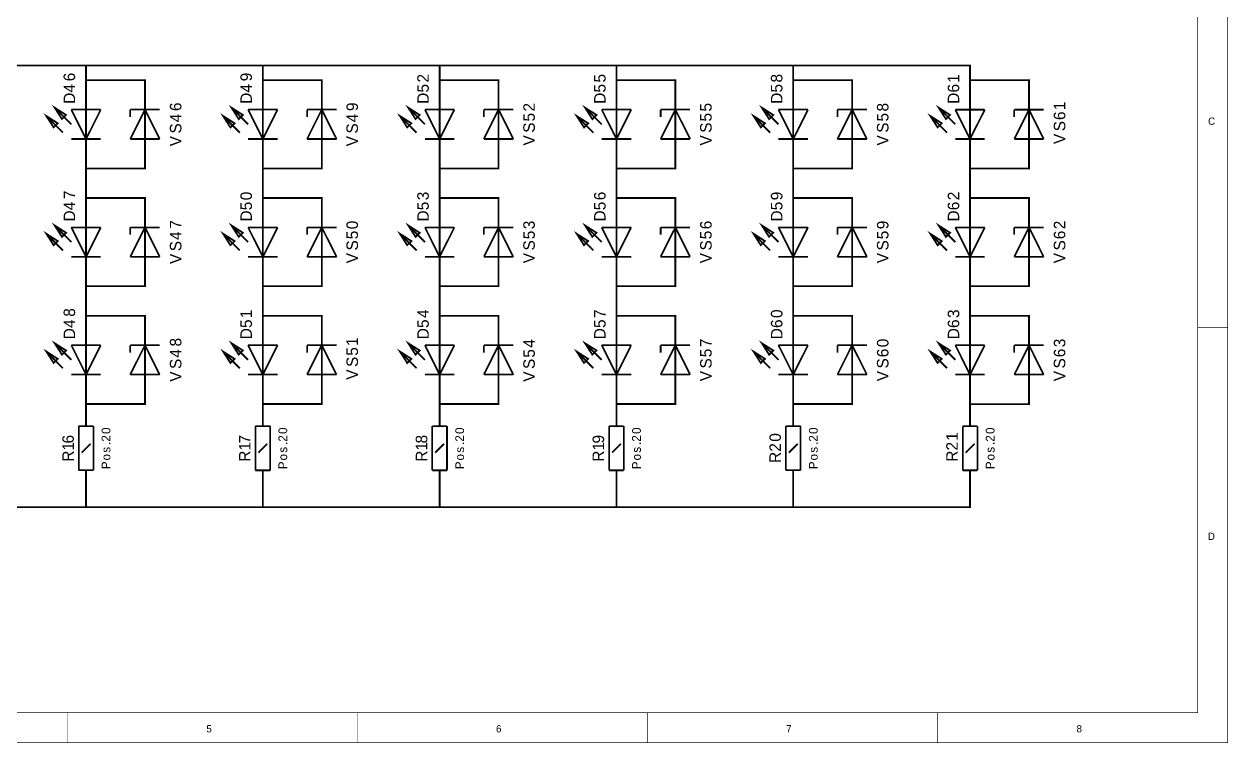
# Model space of a CAD drawing. Header units: millimetres. Extents: x 0 to 15.5, y 0 to 11.1.
# Drawn here: x 7.46 to 15.5, y 0 to 4.8 of the extents above; entities that cross this region are included whole.
import ezdxf

# ---------------------------------------------------------------- set-up
doc = ezdxf.new("R2010")
doc.units = ezdxf.units.MM
doc.header["$MEASUREMENT"] = 0
doc.layers.add('Sheet', color=255, linetype='Continuous')

msp = doc.modelspace()

# ---------------------------------------------------------------- linework, layer by layer
at = {"layer": 'Sheet'}
for points, const_width in [([(0.0008, 11.1), (0.0008, 0), (15.5, 0), (15.5, 11.1), (0.0008, 11.1), (0.0008, 11.1)], 0.0039), ([(0.0008, 11.1), (15.5, 11.1), (15.5, 0), (0.0008, 0), (0.0008, 11.1)], 0.0039), ([(0.2013, 10.8995), (0.2013, 0.1997), (15.2995, 0.1997), (15.2995, 10.8995), (0.2013, 10.8995), (0.2013, 10.8995)], 0.0039), ([(0.2013, 10.8995), (15.2995, 10.8995), (15.2995, 0.1997), (0.2013, 0.1997), (0.2013, 10.8995)], 0.0039), ([(7.6644, 4.245), (7.7132, 4.1686), (7.7408, 4.1961), (7.6644, 4.245)], 0.0118), ([(8.8456, 4.245), (8.8941, 4.1686), (8.9221, 4.1961), (8.8456, 4.245)], 0.0118), ([(10.0265, 4.245), (10.0753, 4.1686), (10.1029, 4.1961), (10.0265, 4.245)], 0.0118), ([(11.2073, 4.245), (11.2562, 4.1686), (11.2842, 4.1961), (11.2073, 4.245)], 0.0118), ([(12.3886, 4.245), (12.437, 4.1686), (12.465, 4.1961), (12.3886, 4.245)], 0.0118), ([(13.5694, 4.245), (13.6183, 4.1686), (13.6458, 4.1961), (13.5694, 4.245)], 0.0118), ([(7.6088, 4.1894), (7.6577, 4.113), (7.6853, 4.1406), (7.6088, 4.1894)], 0.0118), ([(7.6088, 4.1894), (7.6577, 4.113), (7.6853, 4.1406), (7.6088, 4.1894)], 0.0039), ([(7.6644, 4.245), (7.7132, 4.1686), (7.7408, 4.1961), (7.6644, 4.245)], 0.0039), ([(8.7897, 4.1894), (8.8385, 4.113), (8.8665, 4.1406), (8.7897, 4.1894)], 0.0118), ([(8.7897, 4.1894), (8.8385, 4.113), (8.8665, 4.1406), (8.7897, 4.1894)], 0.0039), ([(8.8456, 4.245), (8.8941, 4.1686), (8.9221, 4.1961), (8.8456, 4.245)], 0.0039), ([(9.9709, 4.1894), (10.0194, 4.113), (10.0473, 4.1406), (9.9709, 4.1894)], 0.0118), ([(9.9709, 4.1894), (10.0194, 4.113), (10.0473, 4.1406), (9.9709, 4.1894)], 0.0039), ([(10.0265, 4.245), (10.0753, 4.1686), (10.1029, 4.1961), (10.0265, 4.245)], 0.0039), ([(11.1517, 4.1894), (11.2006, 4.113), (11.2282, 4.1406), (11.1517, 4.1894)], 0.0118), ([(11.1517, 4.1894), (11.2006, 4.113), (11.2282, 4.1406), (11.1517, 4.1894)], 0.0039), ([(11.2073, 4.245), (11.2562, 4.1686), (11.2842, 4.1961), (11.2073, 4.245)], 0.0039), ([(12.333, 4.1894), (12.3815, 4.113), (12.4094, 4.1406), (12.333, 4.1894)], 0.0118), ([(12.333, 4.1894), (12.3815, 4.113), (12.4094, 4.1406), (12.333, 4.1894)], 0.0039), ([(12.3886, 4.245), (12.437, 4.1686), (12.465, 4.1961), (12.3886, 4.245)], 0.0039), ([(13.5138, 4.1894), (13.5627, 4.113), (13.5903, 4.1406), (13.5138, 4.1894)], 0.0118), ([(13.5138, 4.1894), (13.5627, 4.113), (13.5903, 4.1406), (13.5138, 4.1894)], 0.0039), ([(13.5694, 4.245), (13.6183, 4.1686), (13.6458, 4.1961), (13.5694, 4.245)], 0.0039), ([(7.6644, 3.4576), (7.7132, 3.3811), (7.7408, 3.4087), (7.6644, 3.4576)], 0.0118), ([(7.6644, 3.4576), (7.7132, 3.3811), (7.7408, 3.4087), (7.6644, 3.4576)], 0.0039), ([(8.8456, 3.4576), (8.8941, 3.3811), (8.9221, 3.4087), (8.8456, 3.4576)], 0.0118), ([(8.8456, 3.4576), (8.8941, 3.3811), (8.9221, 3.4087), (8.8456, 3.4576)], 0.0039), ([(10.0265, 3.4576), (10.0753, 3.3811), (10.1029, 3.4087), (10.0265, 3.4576)], 0.0118), ([(10.0265, 3.4576), (10.0753, 3.3811), (10.1029, 3.4087), (10.0265, 3.4576)], 0.0039), ([(11.2073, 3.4576), (11.2562, 3.3811), (11.2842, 3.4087), (11.2073, 3.4576)], 0.0118), ([(11.2073, 3.4576), (11.2562, 3.3811), (11.2842, 3.4087), (11.2073, 3.4576)], 0.0039), ([(12.3886, 3.4576), (12.437, 3.3811), (12.465, 3.4087), (12.3886, 3.4576)], 0.0118), ([(12.3886, 3.4576), (12.437, 3.3811), (12.465, 3.4087), (12.3886, 3.4576)], 0.0039), ([(13.5694, 3.4576), (13.6183, 3.3811), (13.6458, 3.4087), (13.5694, 3.4576)], 0.0118), ([(13.5694, 3.4576), (13.6183, 3.3811), (13.6458, 3.4087), (13.5694, 3.4576)], 0.0039), ([(7.6088, 3.402), (7.6577, 3.3256), (7.6853, 3.3531), (7.6088, 3.402)], 0.0118), ([(7.6088, 3.402), (7.6577, 3.3256), (7.6853, 3.3531), (7.6088, 3.402)], 0.0039), ([(8.7897, 3.402), (8.8385, 3.3256), (8.8665, 3.3531), (8.7897, 3.402)], 0.0118), ([(8.7897, 3.402), (8.8385, 3.3256), (8.8665, 3.3531), (8.7897, 3.402)], 0.0039), ([(9.9709, 3.402), (10.0194, 3.3256), (10.0473, 3.3531), (9.9709, 3.402)], 0.0118), ([(9.9709, 3.402), (10.0194, 3.3256), (10.0473, 3.3531), (9.9709, 3.402)], 0.0039), ([(11.1517, 3.402), (11.2006, 3.3256), (11.2282, 3.3531), (11.1517, 3.402)], 0.0118), ([(11.1517, 3.402), (11.2006, 3.3256), (11.2282, 3.3531), (11.1517, 3.402)], 0.0039), ([(12.333, 3.402), (12.3815, 3.3256), (12.4094, 3.3531), (12.333, 3.402)], 0.0118), ([(12.333, 3.402), (12.3815, 3.3256), (12.4094, 3.3531), (12.333, 3.402)], 0.0039), ([(13.5138, 3.402), (13.5627, 3.3256), (13.5903, 3.3531), (13.5138, 3.402)], 0.0118), ([(13.5138, 3.402), (13.5627, 3.3256), (13.5903, 3.3531), (13.5138, 3.402)], 0.0039), ([(7.6644, 2.6701), (7.7132, 2.5937), (7.7408, 2.6217), (7.6644, 2.6701)], 0.0118), ([(7.6644, 2.6701), (7.7132, 2.5937), (7.7408, 2.6217), (7.6644, 2.6701)], 0.0039), ([(8.8456, 2.6701), (8.8941, 2.5937), (8.9221, 2.6217), (8.8456, 2.6701)], 0.0118), ([(8.8456, 2.6701), (8.8941, 2.5937), (8.9221, 2.6217), (8.8456, 2.6701)], 0.0039), ([(10.0265, 2.6701), (10.0753, 2.5937), (10.1029, 2.6217), (10.0265, 2.6701)], 0.0118), ([(10.0265, 2.6701), (10.0753, 2.5937), (10.1029, 2.6217), (10.0265, 2.6701)], 0.0039), ([(11.2073, 2.6701), (11.2562, 2.5937), (11.2842, 2.6217), (11.2073, 2.6701)], 0.0118), ([(11.2073, 2.6701), (11.2562, 2.5937), (11.2842, 2.6217), (11.2073, 2.6701)], 0.0039), ([(12.3886, 2.6701), (12.437, 2.5937), (12.465, 2.6217), (12.3886, 2.6701)], 0.0118), ([(12.3886, 2.6701), (12.437, 2.5937), (12.465, 2.6217), (12.3886, 2.6701)], 0.0039), ([(13.5694, 2.6701), (13.6183, 2.5937), (13.6458, 2.6217), (13.5694, 2.6701)], 0.0118), ([(13.5694, 2.6701), (13.6183, 2.5937), (13.6458, 2.6217), (13.5694, 2.6701)], 0.0039), ([(7.6088, 2.6146), (7.6577, 2.5381), (7.6853, 2.5657), (7.6088, 2.6146)], 0.0118), ([(7.6088, 2.6146), (7.6577, 2.5381), (7.6853, 2.5657), (7.6088, 2.6146)], 0.0039), ([(8.7897, 2.6146), (8.8385, 2.5381), (8.8665, 2.5657), (8.7897, 2.6146)], 0.0118), ([(8.7897, 2.6146), (8.8385, 2.5381), (8.8665, 2.5657), (8.7897, 2.6146)], 0.0039), ([(9.9709, 2.6146), (10.0194, 2.5381), (10.0473, 2.5657), (9.9709, 2.6146)], 0.0118), ([(9.9709, 2.6146), (10.0194, 2.5381), (10.0473, 2.5657), (9.9709, 2.6146)], 0.0039), ([(11.1517, 2.6146), (11.2006, 2.5381), (11.2282, 2.5657), (11.1517, 2.6146)], 0.0118), ([(11.1517, 2.6146), (11.2006, 2.5381), (11.2282, 2.5657), (11.1517, 2.6146)], 0.0039), ([(12.333, 2.6146), (12.3815, 2.5381), (12.4094, 2.5657), (12.333, 2.6146)], 0.0118), ([(12.333, 2.6146), (12.3815, 2.5381), (12.4094, 2.5657), (12.333, 2.6146)], 0.0039), ([(13.5138, 2.6146), (13.5627, 2.5381), (13.5903, 2.5657), (13.5138, 2.6146)], 0.0118), ([(13.5138, 2.6146), (13.5627, 2.5381), (13.5903, 2.5657), (13.5138, 2.6146)], 0.0039)]:
    msp.add_lwpolyline(points, close=True, dxfattribs=dict(at, const_width=const_width))
for points, const_width in [([(6.6932, 4.5274), (7.8741, 4.5274), (7.8741, 4.4288), (7.8741, 4.3306)], 0.0118), ([(7.8741, 4.5274), (9.0553, 4.5274), (9.0553, 4.4288), (9.0553, 4.3306)], 0.0118), ([(9.0553, 4.5274), (10.2361, 4.5274), (10.2361, 4.4288), (10.2361, 4.3306)], 0.0118), ([(10.2361, 4.5274), (11.4174, 4.5274), (11.4174, 4.4288), (11.4174, 4.3306)], 0.0118), ([(11.4174, 4.5274), (12.5982, 4.5274), (12.5982, 4.4288), (12.5982, 4.3306)], 0.0118), ([(12.5987, 4.5274), (13.7791, 4.5274), (13.7791, 4.4288), (13.7791, 4.3302)], 0.0118), ([(8.2679, 4.3306), (8.2679, 4.4288), (7.8741, 4.4288)], 0.0118), ([(9.4488, 4.3306), (9.4488, 4.4288), (9.0553, 4.4288)], 0.0118), ([(10.63, 4.3306), (10.63, 4.4288), (10.2361, 4.4288)], 0.0118), ([(11.8109, 4.3306), (11.8109, 4.4288), (11.4174, 4.4288)], 0.0118), ([(12.9917, 4.3306), (12.9917, 4.4288), (12.5982, 4.4288)], 0.0118), ([(14.1734, 4.3302), (14.1734, 4.4288), (13.7791, 4.4288)], 0.0118), ([(7.8741, 4.2321), (7.8741, 4.3306)], 0.0118), ([(8.2679, 4.2321), (8.2679, 4.3306)], 0.0118), ([(9.0553, 4.2321), (9.0553, 4.3306)], 0.0118), ([(9.4488, 4.2321), (9.4488, 4.3306)], 0.0118), ([(10.2361, 4.2321), (10.2361, 4.3306)], 0.0118), ([(10.63, 4.2321), (10.63, 4.3306)], 0.0118), ([(11.4174, 4.2321), (11.4174, 4.3306)], 0.0118), ([(11.8109, 4.2321), (11.8109, 4.3306)], 0.0118), ([(12.5982, 4.2321), (12.5982, 4.3306)], 0.0118), ([(12.9917, 4.2321), (12.9917, 4.3306)], 0.0118), ([(13.7791, 4.2316), (13.7791, 4.3302)], 0.0118), ([(14.1734, 4.2316), (14.1734, 4.3302)], 0.0118), ([(7.7199, 4.0779), (7.6088, 4.1894)], 0.0118), ([(7.6853, 4.1406), (7.6088, 4.1894)], 0.0118), ([(7.6577, 4.113), (7.6088, 4.1894)], 0.0118), ([(7.7759, 4.1335), (7.6644, 4.245)], 0.0118), ([(7.7132, 4.1686), (7.6644, 4.245)], 0.0118), ([(7.7408, 4.1961), (7.6644, 4.245)], 0.0118), ([(7.7759, 4.2321), (7.9726, 4.2321)], 0.0118), ([(7.7759, 4.2321), (7.8741, 4.0353)], 0.0118), ([(7.9726, 4.2321), (7.8741, 4.0353)], 0.0118), ([(7.8741, 4.0353), (7.8741, 4.2321)], 0.0118), ([(8.3661, 4.2321), (8.1694, 4.2321)], 0.0118), ([(8.1694, 4.0353), (8.2679, 4.2321)], 0.0118), ([(8.1694, 4.2321), (8.1694, 4.1828)], 0.0118), ([(8.2679, 4.0353), (8.2679, 4.2321)], 0.0118), ([(8.2679, 4.2321), (8.3661, 4.0353)], 0.0118), ([(8.9012, 4.0779), (8.7897, 4.1894)], 0.0118), ([(8.8665, 4.1406), (8.7897, 4.1894)], 0.0118), ([(8.8385, 4.113), (8.7897, 4.1894)], 0.0118), ([(8.9567, 4.1335), (8.8456, 4.245)], 0.0118), ([(8.8941, 4.1686), (8.8456, 4.245)], 0.0118), ([(8.9221, 4.1961), (8.8456, 4.245)], 0.0118), ([(8.9567, 4.2321), (9.1535, 4.2321)], 0.0118), ([(8.9567, 4.2321), (9.0553, 4.0353)], 0.0118), ([(9.1535, 4.2321), (9.0553, 4.0353)], 0.0118), ([(9.0553, 4.0353), (9.0553, 4.2321)], 0.0118), ([(9.5474, 4.2321), (9.3506, 4.2321)], 0.0118), ([(9.3506, 4.0353), (9.4488, 4.2321)], 0.0118), ([(9.3506, 4.2321), (9.3506, 4.1828)], 0.0118), ([(9.4488, 4.0353), (9.4488, 4.2321)], 0.0118), ([(9.4488, 4.2321), (9.5474, 4.0353)], 0.0118), ([(10.082, 4.0779), (9.9709, 4.1894)], 0.0118), ([(10.0473, 4.1406), (9.9709, 4.1894)], 0.0118), ([(10.0194, 4.113), (9.9709, 4.1894)], 0.0118), ([(10.138, 4.1335), (10.0265, 4.245)], 0.0118), ([(10.0753, 4.1686), (10.0265, 4.245)], 0.0118), ([(10.1029, 4.1961), (10.0265, 4.245)], 0.0118), ([(10.138, 4.2321), (10.3347, 4.2321)], 0.0118), ([(10.138, 4.2321), (10.2361, 4.0353)], 0.0118), ([(10.3347, 4.2321), (10.2361, 4.0353)], 0.0118), ([(10.2361, 4.0353), (10.2361, 4.2321)], 0.0118), ([(10.7282, 4.2321), (10.5315, 4.2321)], 0.0118), ([(10.5315, 4.0353), (10.63, 4.2321)], 0.0118), ([(10.5315, 4.2321), (10.5315, 4.1828)], 0.0118), ([(10.63, 4.0353), (10.63, 4.2321)], 0.0118), ([(10.63, 4.2321), (10.7282, 4.0353)], 0.0118), ([(11.2633, 4.0779), (11.1517, 4.1894)], 0.0118), ([(11.2282, 4.1406), (11.1517, 4.1894)], 0.0118), ([(11.2006, 4.113), (11.1517, 4.1894)], 0.0118), ([(11.3188, 4.1335), (11.2073, 4.245)], 0.0118), ([(11.2562, 4.1686), (11.2073, 4.245)], 0.0118), ([(11.2842, 4.1961), (11.2073, 4.245)], 0.0118), ([(11.3188, 4.2321), (11.5156, 4.2321)], 0.0118), ([(11.3188, 4.2321), (11.4174, 4.0353)], 0.0118), ([(11.5156, 4.2321), (11.4174, 4.0353)], 0.0118), ([(11.4174, 4.0353), (11.4174, 4.2321)], 0.0118), ([(11.9095, 4.2321), (11.7123, 4.2321)], 0.0118), ([(11.7123, 4.0353), (11.8109, 4.2321)], 0.0118), ([(11.7123, 4.2321), (11.7123, 4.1828)], 0.0118), ([(11.8109, 4.0353), (11.8109, 4.2321)], 0.0118), ([(11.8109, 4.2321), (11.9095, 4.0353)], 0.0118), ([(12.4441, 4.0779), (12.333, 4.1894)], 0.0118), ([(12.4094, 4.1406), (12.333, 4.1894)], 0.0118), ([(12.3815, 4.113), (12.333, 4.1894)], 0.0118), ([(12.4997, 4.1335), (12.3886, 4.245)], 0.0118), ([(12.437, 4.1686), (12.3886, 4.245)], 0.0118), ([(12.465, 4.1961), (12.3886, 4.245)], 0.0118), ([(12.4997, 4.2321), (12.6968, 4.2321)], 0.0118), ([(12.4997, 4.2321), (12.5982, 4.0353)], 0.0118), ([(12.6968, 4.2321), (12.5982, 4.0353)], 0.0118), ([(12.5982, 4.0353), (12.5982, 4.2321)], 0.0118), ([(13.0903, 4.2321), (12.8936, 4.2321)], 0.0118), ([(12.8936, 4.0353), (12.9917, 4.2321)], 0.0118), ([(12.8936, 4.2321), (12.8936, 4.1828)], 0.0118), ([(12.9917, 4.0353), (12.9917, 4.2321)], 0.0118), ([(12.9917, 4.2321), (13.0903, 4.0353)], 0.0118), ([(13.6254, 4.0779), (13.5138, 4.1894)], 0.0118), ([(13.5903, 4.1406), (13.5138, 4.1894)], 0.0118), ([(13.5627, 4.113), (13.5138, 4.1894)], 0.0118), ([(13.6813, 4.1339), (13.5694, 4.245)], 0.0118), ([(13.6183, 4.1686), (13.5694, 4.245)], 0.0118), ([(13.6458, 4.1961), (13.5694, 4.245)], 0.0118), ([(13.6813, 4.2316), (13.8777, 4.2316)], 0.0118), ([(13.6813, 4.2316), (13.7791, 4.0353)], 0.0118), ([(13.8777, 4.2316), (13.7791, 4.0353)], 0.0118), ([(13.7791, 4.0353), (13.7791, 4.2316)], 0.0118), ([(14.2711, 4.2316), (14.0748, 4.2316)], 0.0118), ([(14.0748, 4.0353), (14.1734, 4.2316)], 0.0118), ([(14.0748, 4.2316), (14.0748, 4.1823)], 0.0118), ([(14.1734, 4.0353), (14.1734, 4.2316)], 0.0118), ([(14.1734, 4.2316), (14.2711, 4.0353)], 0.0118), ([(7.7759, 4.0353), (7.9726, 4.0353)], 0.0118), ([(7.8741, 4.0353), (7.8741, 3.9367)], 0.0118), ([(8.3661, 4.0353), (8.1694, 4.0353)], 0.0118), ([(8.2679, 4.0353), (8.2679, 3.9367)], 0.0118), ([(8.9567, 4.0353), (9.1535, 4.0353)], 0.0118), ([(9.0553, 4.0353), (9.0553, 3.9367)], 0.0118), ([(9.5474, 4.0353), (9.3506, 4.0353)], 0.0118), ([(9.4488, 4.0353), (9.4488, 3.9367)], 0.0118), ([(10.138, 4.0353), (10.3347, 4.0353)], 0.0118), ([(10.2361, 4.0353), (10.2361, 3.9367)], 0.0118), ([(10.7282, 4.0353), (10.5315, 4.0353)], 0.0118), ([(10.63, 4.0353), (10.63, 3.9367)], 0.0118), ([(11.3188, 4.0353), (11.5156, 4.0353)], 0.0118), ([(11.4174, 4.0353), (11.4174, 3.9367)], 0.0118), ([(11.9095, 4.0353), (11.7123, 4.0353)], 0.0118), ([(11.8109, 4.0353), (11.8109, 3.9367)], 0.0118), ([(12.4997, 4.0353), (12.6968, 4.0353)], 0.0118), ([(12.5982, 4.0353), (12.5982, 3.9367)], 0.0118), ([(13.0903, 4.0353), (12.8936, 4.0353)], 0.0118), ([(12.9917, 4.0353), (12.9917, 3.9367)], 0.0118), ([(13.6813, 4.0353), (13.8777, 4.0353)], 0.0118), ([(13.7791, 4.0353), (13.7791, 3.9367)], 0.0118), ([(14.2711, 4.0353), (14.0748, 4.0353)], 0.0118), ([(14.1734, 4.0353), (14.1734, 3.9367)], 0.0118), ([(8.2679, 3.9367), (8.2679, 3.8385), (7.8741, 3.8385)], 0.0118), ([(7.8741, 3.9367), (7.8741, 3.8385), (7.8741, 3.6414), (7.8741, 3.5432)], 0.0118), ([(9.4488, 3.9367), (9.4488, 3.8385), (9.0553, 3.8385)], 0.0118), ([(9.0553, 3.9367), (9.0553, 3.8385), (9.0553, 3.6414), (9.0553, 3.5432)], 0.0118), ([(10.63, 3.9367), (10.63, 3.8385), (10.2361, 3.8385)], 0.0118), ([(10.2361, 3.9367), (10.2361, 3.8385), (10.2361, 3.6414), (10.2361, 3.5432)], 0.0118), ([(11.8109, 3.9367), (11.8109, 3.8385), (11.4174, 3.8385)], 0.0118), ([(11.4174, 3.9367), (11.4174, 3.8385), (11.4174, 3.6414), (11.4174, 3.5432)], 0.0118), ([(12.9917, 3.9367), (12.9917, 3.8385), (12.5982, 3.8385)], 0.0118), ([(12.5982, 3.9367), (12.5982, 3.8385), (12.5982, 3.6414), (12.5982, 3.5432)], 0.0118), ([(13.7791, 3.9367), (13.7791, 3.8381), (13.7791, 3.641), (13.7791, 3.5432)], 0.0118), ([(14.1734, 3.9367), (14.1734, 3.8381), (13.7791, 3.8381)], 0.0118), ([(8.2679, 3.5432), (8.2679, 3.6414), (7.8741, 3.6414)], 0.0118), ([(9.4488, 3.5432), (9.4488, 3.6414), (9.0553, 3.6414)], 0.0118), ([(10.63, 3.5432), (10.63, 3.6414), (10.2361, 3.6414)], 0.0118), ([(11.8109, 3.5432), (11.8109, 3.6414), (11.4174, 3.6414)], 0.0118), ([(12.9917, 3.5432), (12.9917, 3.6414), (12.5982, 3.6414)], 0.0118), ([(14.1734, 3.5432), (14.1734, 3.641), (13.7791, 3.641)], 0.0118), ([(7.8741, 3.4446), (7.8741, 3.5432)], 0.0118), ([(8.2679, 3.4446), (8.2679, 3.5432)], 0.0118), ([(9.0553, 3.4446), (9.0553, 3.5432)], 0.0118), ([(9.4488, 3.4446), (9.4488, 3.5432)], 0.0118), ([(10.2361, 3.4446), (10.2361, 3.5432)], 0.0118), ([(10.63, 3.4446), (10.63, 3.5432)], 0.0118), ([(11.4174, 3.4446), (11.4174, 3.5432)], 0.0118), ([(11.8109, 3.4446), (11.8109, 3.5432)], 0.0118), ([(12.5982, 3.4446), (12.5982, 3.5432)], 0.0118), ([(12.9917, 3.4446), (12.9917, 3.5432)], 0.0118), ([(13.7791, 3.4446), (13.7791, 3.5432)], 0.0118), ([(14.1734, 3.4446), (14.1734, 3.5432)], 0.0118), ([(7.7759, 3.3465), (7.6644, 3.4576)], 0.0118), ([(7.7132, 3.3811), (7.6644, 3.4576)], 0.0118), ([(7.7408, 3.4087), (7.6644, 3.4576)], 0.0118), ([(8.9567, 3.3465), (8.8456, 3.4576)], 0.0118), ([(8.8941, 3.3811), (8.8456, 3.4576)], 0.0118), ([(8.9221, 3.4087), (8.8456, 3.4576)], 0.0118), ([(10.138, 3.3465), (10.0265, 3.4576)], 0.0118), ([(10.0753, 3.3811), (10.0265, 3.4576)], 0.0118), ([(10.1029, 3.4087), (10.0265, 3.4576)], 0.0118), ([(11.3188, 3.3465), (11.2073, 3.4576)], 0.0118), ([(11.2562, 3.3811), (11.2073, 3.4576)], 0.0118), ([(11.2842, 3.4087), (11.2073, 3.4576)], 0.0118), ([(12.4997, 3.3465), (12.3886, 3.4576)], 0.0118), ([(12.437, 3.3811), (12.3886, 3.4576)], 0.0118), ([(12.465, 3.4087), (12.3886, 3.4576)], 0.0118), ([(13.6183, 3.3811), (13.5694, 3.4576)], 0.0118), ([(13.6458, 3.4087), (13.5694, 3.4576)], 0.0118), ([(13.6813, 3.346), (13.5694, 3.4572)], 0.0118), ([(7.7199, 3.2905), (7.6088, 3.402)], 0.0118), ([(7.6853, 3.3531), (7.6088, 3.402)], 0.0118), ([(7.6577, 3.3256), (7.6088, 3.402)], 0.0118), ([(7.7759, 3.4446), (7.9726, 3.4446)], 0.0118), ([(7.7759, 3.4446), (7.8741, 3.2479)], 0.0118), ([(7.9726, 3.4446), (7.8741, 3.2479)], 0.0118), ([(7.8741, 3.2479), (7.8741, 3.4446)], 0.0118), ([(8.3661, 3.4446), (8.1694, 3.4446)], 0.0118), ([(8.1694, 3.2479), (8.2679, 3.4446)], 0.0118), ([(8.1694, 3.4446), (8.1694, 3.3953)], 0.0118), ([(8.2679, 3.2479), (8.2679, 3.4446)], 0.0118), ([(8.2679, 3.4446), (8.3661, 3.2479)], 0.0118), ([(8.9012, 3.2905), (8.7897, 3.402)], 0.0118), ([(8.8665, 3.3531), (8.7897, 3.402)], 0.0118), ([(8.8385, 3.3256), (8.7897, 3.402)], 0.0118), ([(8.9567, 3.4446), (9.1535, 3.4446)], 0.0118), ([(8.9567, 3.4446), (9.0553, 3.2479)], 0.0118), ([(9.1535, 3.4446), (9.0553, 3.2479)], 0.0118), ([(9.0553, 3.2479), (9.0553, 3.4446)], 0.0118), ([(9.5474, 3.4446), (9.3506, 3.4446)], 0.0118), ([(9.3506, 3.2479), (9.4488, 3.4446)], 0.0118), ([(9.3506, 3.4446), (9.3506, 3.3953)], 0.0118), ([(9.4488, 3.2479), (9.4488, 3.4446)], 0.0118), ([(9.4488, 3.4446), (9.5474, 3.2479)], 0.0118), ([(10.082, 3.2905), (9.9709, 3.402)], 0.0118), ([(10.0473, 3.3531), (9.9709, 3.402)], 0.0118), ([(10.0194, 3.3256), (9.9709, 3.402)], 0.0118), ([(10.138, 3.4446), (10.3347, 3.4446)], 0.0118), ([(10.138, 3.4446), (10.2361, 3.2479)], 0.0118), ([(10.3347, 3.4446), (10.2361, 3.2479)], 0.0118), ([(10.2361, 3.2479), (10.2361, 3.4446)], 0.0118), ([(10.7282, 3.4446), (10.5315, 3.4446)], 0.0118), ([(10.5315, 3.2479), (10.63, 3.4446)], 0.0118), ([(10.5315, 3.4446), (10.5315, 3.3953)], 0.0118), ([(10.63, 3.2479), (10.63, 3.4446)], 0.0118), ([(10.63, 3.4446), (10.7282, 3.2479)], 0.0118), ([(11.2633, 3.2905), (11.1517, 3.402)], 0.0118), ([(11.2282, 3.3531), (11.1517, 3.402)], 0.0118), ([(11.2006, 3.3256), (11.1517, 3.402)], 0.0118), ([(11.3188, 3.4446), (11.5156, 3.4446)], 0.0118), ([(11.3188, 3.4446), (11.4174, 3.2479)], 0.0118), ([(11.5156, 3.4446), (11.4174, 3.2479)], 0.0118), ([(11.4174, 3.2479), (11.4174, 3.4446)], 0.0118), ([(11.9095, 3.4446), (11.7123, 3.4446)], 0.0118), ([(11.7123, 3.2479), (11.8109, 3.4446)], 0.0118), ([(11.7123, 3.4446), (11.7123, 3.3953)], 0.0118), ([(11.8109, 3.2479), (11.8109, 3.4446)], 0.0118), ([(11.8109, 3.4446), (11.9095, 3.2479)], 0.0118), ([(12.4441, 3.2905), (12.333, 3.402)], 0.0118), ([(12.4094, 3.3531), (12.333, 3.402)], 0.0118), ([(12.3815, 3.3256), (12.333, 3.402)], 0.0118), ([(12.4997, 3.4446), (12.6968, 3.4446)], 0.0118), ([(12.4997, 3.4446), (12.5982, 3.2479)], 0.0118), ([(12.6968, 3.4446), (12.5982, 3.2479)], 0.0118), ([(12.5982, 3.2479), (12.5982, 3.4446)], 0.0118), ([(13.0903, 3.4446), (12.8936, 3.4446)], 0.0118), ([(12.8936, 3.2479), (12.9917, 3.4446)], 0.0118), ([(12.8936, 3.4446), (12.8936, 3.3953)], 0.0118), ([(12.9917, 3.2479), (12.9917, 3.4446)], 0.0118), ([(12.9917, 3.4446), (13.0903, 3.2479)], 0.0118), ([(13.6254, 3.2905), (13.5138, 3.402)], 0.0118), ([(13.5903, 3.3531), (13.5138, 3.402)], 0.0118), ([(13.5627, 3.3256), (13.5138, 3.402)], 0.0118), ([(13.6813, 3.4446), (13.8777, 3.4446)], 0.0118), ([(13.6813, 3.4446), (13.7791, 3.2475)], 0.0118), ([(13.8777, 3.4446), (13.7791, 3.2475)], 0.0118), ([(13.7791, 3.2475), (13.7791, 3.4446)], 0.0118), ([(14.2711, 3.4446), (14.0748, 3.4446)], 0.0118), ([(14.0748, 3.2475), (14.1734, 3.4446)], 0.0118), ([(14.0748, 3.4446), (14.0748, 3.3953)], 0.0118), ([(14.1734, 3.2475), (14.1734, 3.4446)], 0.0118), ([(14.1734, 3.4446), (14.2711, 3.2475)], 0.0118), ([(7.7759, 3.2479), (7.9726, 3.2479)], 0.0118), ([(7.8741, 3.2479), (7.8741, 3.1493)], 0.0118), ([(8.3661, 3.2479), (8.1694, 3.2479)], 0.0118), ([(8.2679, 3.2479), (8.2679, 3.1493)], 0.0118), ([(8.9567, 3.2479), (9.1535, 3.2479)], 0.0118), ([(9.0553, 3.2479), (9.0553, 3.1493)], 0.0118), ([(9.5474, 3.2479), (9.3506, 3.2479)], 0.0118), ([(9.4488, 3.2479), (9.4488, 3.1493)], 0.0118), ([(10.138, 3.2479), (10.3347, 3.2479)], 0.0118), ([(10.2361, 3.2479), (10.2361, 3.1493)], 0.0118), ([(10.7282, 3.2479), (10.5315, 3.2479)], 0.0118), ([(10.63, 3.2479), (10.63, 3.1493)], 0.0118), ([(11.3188, 3.2479), (11.5156, 3.2479)], 0.0118), ([(11.4174, 3.2479), (11.4174, 3.1493)], 0.0118), ([(11.9095, 3.2479), (11.7123, 3.2479)], 0.0118), ([(11.8109, 3.2479), (11.8109, 3.1493)], 0.0118), ([(12.4997, 3.2479), (12.6968, 3.2479)], 0.0118), ([(12.5982, 3.2479), (12.5982, 3.1493)], 0.0118), ([(13.0903, 3.2479), (12.8936, 3.2479)], 0.0118), ([(12.9917, 3.2479), (12.9917, 3.1493)], 0.0118), ([(13.6813, 3.2475), (13.8777, 3.2475)], 0.0118), ([(13.7791, 3.2475), (13.7791, 3.1489)], 0.0118), ([(14.2711, 3.2475), (14.0748, 3.2475)], 0.0118), ([(14.1734, 3.2475), (14.1734, 3.1489)], 0.0118), ([(8.2679, 3.1493), (8.2679, 3.0511), (7.8741, 3.0511)], 0.0118), ([(7.8741, 3.1493), (7.8741, 3.0511), (7.8741, 2.854), (7.8741, 2.7558)], 0.0118), ([(9.4488, 3.1493), (9.4488, 3.0511), (9.0553, 3.0511)], 0.0118), ([(9.0553, 3.1493), (9.0553, 3.0511), (9.0553, 2.854), (9.0553, 2.7558)], 0.0118), ([(10.63, 3.1493), (10.63, 3.0511), (10.2361, 3.0511)], 0.0118), ([(10.2361, 3.1493), (10.2361, 3.0511), (10.2361, 2.854), (10.2361, 2.7558)], 0.0118), ([(11.8109, 3.1493), (11.8109, 3.0511), (11.4174, 3.0511)], 0.0118), ([(11.4174, 3.1493), (11.4174, 3.0511), (11.4174, 2.854), (11.4174, 2.7558)], 0.0118), ([(12.9917, 3.1493), (12.9917, 3.0511), (12.5982, 3.0511)], 0.0118), ([(12.5982, 3.1493), (12.5982, 3.0511), (12.5982, 2.854), (12.5982, 2.7558)], 0.0118), ([(14.1734, 3.1489), (14.1734, 3.0511), (13.7791, 3.0511)], 0.0118), ([(13.7791, 3.1489), (13.7791, 3.0511), (13.7791, 2.854), (13.7791, 2.7554)], 0.0118), ([(8.2679, 2.7558), (8.2679, 2.854), (7.8741, 2.854)], 0.0118), ([(9.4488, 2.7558), (9.4488, 2.854), (9.0553, 2.854)], 0.0118), ([(10.63, 2.7558), (10.63, 2.854), (10.2361, 2.854)], 0.0118), ([(11.8109, 2.7558), (11.8109, 2.854), (11.4174, 2.854)], 0.0118), ([(12.9917, 2.7558), (12.9917, 2.854), (12.5982, 2.854)], 0.0118), ([(14.1734, 2.7554), (14.1734, 2.854), (13.7791, 2.854)], 0.0118), ([(7.8741, 2.6572), (7.8741, 2.7558)], 0.0118), ([(8.2679, 2.6572), (8.2679, 2.7558)], 0.0118), ([(9.0553, 2.6572), (9.0553, 2.7558)], 0.0118), ([(9.4488, 2.6572), (9.4488, 2.7558)], 0.0118), ([(10.2361, 2.6572), (10.2361, 2.7558)], 0.0118), ([(10.63, 2.6572), (10.63, 2.7558)], 0.0118), ([(11.4174, 2.6572), (11.4174, 2.7558)], 0.0118), ([(11.8109, 2.6572), (11.8109, 2.7558)], 0.0118), ([(12.5982, 2.6572), (12.5982, 2.7558)], 0.0118), ([(12.9917, 2.6572), (12.9917, 2.7558)], 0.0118), ([(13.7791, 2.6568), (13.7791, 2.7554)], 0.0118), ([(14.1734, 2.6568), (14.1734, 2.7554)], 0.0118), ([(15.5, 2.7746), (15.2995, 2.7746)], 0.0039), ([(7.7759, 2.559), (7.6644, 2.6701)], 0.0118), ([(7.7132, 2.5937), (7.6644, 2.6701)], 0.0118), ([(7.7408, 2.6217), (7.6644, 2.6701)], 0.0118), ([(7.7759, 2.6572), (7.9726, 2.6572)], 0.0118), ([(7.7759, 2.6572), (7.8741, 2.4604)], 0.0118), ([(7.9726, 2.6572), (7.8741, 2.4604)], 0.0118), ([(7.8741, 2.4604), (7.8741, 2.6572)], 0.0118), ([(8.3661, 2.6572), (8.1694, 2.6572)], 0.0118), ([(8.1694, 2.4604), (8.2679, 2.6572)], 0.0118), ([(8.1694, 2.6572), (8.1694, 2.6079)], 0.0118), ([(8.2679, 2.4604), (8.2679, 2.6572)], 0.0118), ([(8.2679, 2.6572), (8.3661, 2.4604)], 0.0118), ([(8.9567, 2.559), (8.8456, 2.6701)], 0.0118), ([(8.8941, 2.5937), (8.8456, 2.6701)], 0.0118), ([(8.9221, 2.6217), (8.8456, 2.6701)], 0.0118), ([(8.9567, 2.6572), (9.1535, 2.6572)], 0.0118), ([(8.9567, 2.6572), (9.0553, 2.4604)], 0.0118), ([(9.1535, 2.6572), (9.0553, 2.4604)], 0.0118), ([(9.0553, 2.4604), (9.0553, 2.6572)], 0.0118), ([(9.5474, 2.6572), (9.3506, 2.6572)], 0.0118), ([(9.3506, 2.4604), (9.4488, 2.6572)], 0.0118), ([(9.3506, 2.6572), (9.3506, 2.6079)], 0.0118), ([(9.4488, 2.4604), (9.4488, 2.6572)], 0.0118), ([(9.4488, 2.6572), (9.5474, 2.4604)], 0.0118), ([(10.138, 2.559), (10.0265, 2.6701)], 0.0118), ([(10.0753, 2.5937), (10.0265, 2.6701)], 0.0118), ([(10.1029, 2.6217), (10.0265, 2.6701)], 0.0118), ([(10.138, 2.6572), (10.3347, 2.6572)], 0.0118), ([(10.138, 2.6572), (10.2361, 2.4604)], 0.0118), ([(10.3347, 2.6572), (10.2361, 2.4604)], 0.0118), ([(10.2361, 2.4604), (10.2361, 2.6572)], 0.0118), ([(10.7282, 2.6572), (10.5315, 2.6572)], 0.0118), ([(10.5315, 2.4604), (10.63, 2.6572)], 0.0118), ([(10.5315, 2.6572), (10.5315, 2.6079)], 0.0118), ([(10.63, 2.4604), (10.63, 2.6572)], 0.0118), ([(10.63, 2.6572), (10.7282, 2.4604)], 0.0118), ([(11.3188, 2.559), (11.2073, 2.6701)], 0.0118), ([(11.2562, 2.5937), (11.2073, 2.6701)], 0.0118), ([(11.2842, 2.6217), (11.2073, 2.6701)], 0.0118), ([(11.3188, 2.6572), (11.5156, 2.6572)], 0.0118), ([(11.3188, 2.6572), (11.4174, 2.4604)], 0.0118), ([(11.5156, 2.6572), (11.4174, 2.4604)], 0.0118), ([(11.4174, 2.4604), (11.4174, 2.6572)], 0.0118), ([(11.9095, 2.6572), (11.7123, 2.6572)], 0.0118), ([(11.7123, 2.4604), (11.8109, 2.6572)], 0.0118), ([(11.7123, 2.6572), (11.7123, 2.6079)], 0.0118), ([(11.8109, 2.4604), (11.8109, 2.6572)], 0.0118), ([(11.8109, 2.6572), (11.9095, 2.4604)], 0.0118), ([(12.4997, 2.559), (12.3886, 2.6701)], 0.0118), ([(12.437, 2.5937), (12.3886, 2.6701)], 0.0118), ([(12.465, 2.6217), (12.3886, 2.6701)], 0.0118), ([(12.4997, 2.6572), (12.6968, 2.6572)], 0.0118), ([(12.4997, 2.6572), (12.5982, 2.4604)], 0.0118), ([(12.6968, 2.6572), (12.5982, 2.4604)], 0.0118), ([(12.5982, 2.4604), (12.5982, 2.6572)], 0.0118), ([(13.0903, 2.6572), (12.8936, 2.6572)], 0.0118), ([(12.8936, 2.4604), (12.9917, 2.6572)], 0.0118), ([(12.8936, 2.6572), (12.8936, 2.6079)], 0.0118), ([(12.9917, 2.4604), (12.9917, 2.6572)], 0.0118), ([(12.9917, 2.6572), (13.0903, 2.4604)], 0.0118), ([(13.6813, 2.559), (13.5694, 2.6701)], 0.0118), ([(13.6183, 2.5937), (13.5694, 2.6701)], 0.0118), ([(13.6458, 2.6217), (13.5694, 2.6701)], 0.0118), ([(13.6813, 2.6568), (13.8777, 2.6568)], 0.0118), ([(13.6813, 2.6568), (13.7791, 2.4604)], 0.0118), ([(13.8777, 2.6568), (13.7791, 2.4604)], 0.0118), ([(13.7791, 2.4604), (13.7791, 2.6568)], 0.0118), ([(14.2711, 2.6568), (14.0748, 2.6568)], 0.0118), ([(14.0748, 2.4604), (14.1734, 2.6568)], 0.0118), ([(14.0748, 2.6568), (14.0748, 2.6075)], 0.0118), ([(14.1734, 2.4604), (14.1734, 2.6568)], 0.0118), ([(14.1734, 2.6568), (14.2711, 2.4604)], 0.0118), ([(7.7199, 2.5031), (7.6088, 2.6146)], 0.0118), ([(7.6853, 2.5657), (7.6088, 2.6146)], 0.0118), ([(7.6577, 2.5381), (7.6088, 2.6146)], 0.0118), ([(8.9012, 2.5031), (8.7897, 2.6146)], 0.0118), ([(8.8665, 2.5657), (8.7897, 2.6146)], 0.0118), ([(8.8385, 2.5381), (8.7897, 2.6146)], 0.0118), ([(10.082, 2.5031), (9.9709, 2.6146)], 0.0118), ([(10.0473, 2.5657), (9.9709, 2.6146)], 0.0118), ([(10.0194, 2.5381), (9.9709, 2.6146)], 0.0118), ([(11.2633, 2.5031), (11.1517, 2.6146)], 0.0118), ([(11.2282, 2.5657), (11.1517, 2.6146)], 0.0118), ([(11.2006, 2.5381), (11.1517, 2.6146)], 0.0118), ([(12.4441, 2.5031), (12.333, 2.6146)], 0.0118), ([(12.4094, 2.5657), (12.333, 2.6146)], 0.0118), ([(12.3815, 2.5381), (12.333, 2.6146)], 0.0118), ([(13.6254, 2.5031), (13.5138, 2.6146)], 0.0118), ([(13.5903, 2.5657), (13.5138, 2.6146)], 0.0118), ([(13.5627, 2.5381), (13.5138, 2.6146)], 0.0118), ([(7.7759, 2.4604), (7.9726, 2.4604)], 0.0118), ([(7.8741, 2.4604), (7.8741, 2.3619)], 0.0118), ([(8.3661, 2.4604), (8.1694, 2.4604)], 0.0118), ([(8.2679, 2.4604), (8.2679, 2.3619)], 0.0118), ([(8.9567, 2.4604), (9.1535, 2.4604)], 0.0118), ([(9.0553, 2.4604), (9.0553, 2.3619)], 0.0118), ([(9.5474, 2.4604), (9.3506, 2.4604)], 0.0118), ([(9.4488, 2.4604), (9.4488, 2.3619)], 0.0118), ([(10.138, 2.4604), (10.3347, 2.4604)], 0.0118), ([(10.2361, 2.4604), (10.2361, 2.3619)], 0.0118), ([(10.7282, 2.4604), (10.5315, 2.4604)], 0.0118), ([(10.63, 2.4604), (10.63, 2.3619)], 0.0118), ([(11.3188, 2.4604), (11.5156, 2.4604)], 0.0118), ([(11.4174, 2.4604), (11.4174, 2.3619)], 0.0118), ([(11.9095, 2.4604), (11.7123, 2.4604)], 0.0118), ([(11.8109, 2.4604), (11.8109, 2.3619)], 0.0118), ([(12.4997, 2.4604), (12.6968, 2.4604)], 0.0118), ([(12.5982, 2.4604), (12.5982, 2.3619)], 0.0118), ([(13.0903, 2.4604), (12.8936, 2.4604)], 0.0118), ([(12.9917, 2.4604), (12.9917, 2.3619)], 0.0118), ([(13.6813, 2.4604), (13.8777, 2.4604)], 0.0118), ([(13.7791, 2.4604), (13.7791, 2.3619)], 0.0118), ([(14.2711, 2.4604), (14.0748, 2.4604)], 0.0118), ([(14.1734, 2.4604), (14.1734, 2.3619)], 0.0118), ([(8.2679, 2.3619), (8.2679, 2.2637), (7.8741, 2.2637)], 0.0118), ([(7.8741, 2.1651), (7.8741, 2.2637), (7.8741, 2.3619)], 0.0118), ([(9.4488, 2.3619), (9.4488, 2.2637), (9.0553, 2.2637)], 0.0118), ([(9.0553, 2.1651), (9.0553, 2.2637), (9.0553, 2.3619)], 0.0118), ([(10.63, 2.3619), (10.63, 2.2637), (10.2361, 2.2637)], 0.0118), ([(10.2361, 2.1651), (10.2361, 2.2637), (10.2361, 2.3619)], 0.0118), ([(11.8109, 2.3619), (11.8109, 2.2637), (11.4174, 2.2637)], 0.0118), ([(11.4174, 2.1651), (11.4174, 2.2637), (11.4174, 2.3619)], 0.0118), ([(12.9917, 2.3619), (12.9917, 2.2637), (12.5982, 2.2637)], 0.0118), ([(12.5982, 2.1651), (12.5982, 2.2637), (12.5982, 2.3619)], 0.0118), ([(14.1734, 2.3619), (14.1734, 2.2633), (13.7791, 2.2633)], 0.0118), ([(13.7791, 2.1647), (13.7791, 2.2633), (13.7791, 2.3619)], 0.0118), ([(7.8252, 1.8209), (7.8252, 2.1158)], 0.0118), ([(7.8252, 2.1158), (7.9233, 2.1158)], 0.0118), ([(7.8741, 2.1158), (7.8741, 2.1651)], 0.0118), ([(7.9233, 2.1158), (7.9233, 1.8209)], 0.0118), ([(9.006, 1.8205), (9.006, 2.1158)], 0.0118), ([(9.006, 2.1158), (9.1046, 2.1158)], 0.0118), ([(9.0553, 2.1158), (9.0553, 2.1651)], 0.0118), ([(9.1046, 2.1158), (9.1046, 1.8205)], 0.0118), ([(10.1869, 1.8205), (10.1869, 2.1158)], 0.0118), ([(10.1869, 2.1158), (10.2854, 2.1158)], 0.0118), ([(10.2361, 2.1158), (10.2361, 2.1651)], 0.0118), ([(10.2854, 2.1158), (10.2854, 1.8205)], 0.0118), ([(11.3681, 1.8205), (11.3681, 2.1158)], 0.0118), ([(11.3681, 2.1158), (11.4663, 2.1158)], 0.0118), ([(11.4174, 2.1158), (11.4174, 2.1651)], 0.0118), ([(11.4663, 2.1158), (11.4663, 1.8205)], 0.0118), ([(12.549, 1.8209), (12.549, 2.1158)], 0.0118), ([(12.549, 2.1158), (12.6475, 2.1158)], 0.0118), ([(12.5982, 2.1158), (12.5982, 2.1651)], 0.0118), ([(12.6475, 2.1158), (12.6475, 1.8209)], 0.0118), ([(13.7306, 1.8205), (13.7306, 2.1154)], 0.0118), ([(13.7306, 2.1154), (13.8284, 2.1154)], 0.0118), ([(13.7791, 2.1154), (13.7791, 2.1647)], 0.0118), ([(13.8284, 2.1154), (13.8284, 1.8205)], 0.0118), ([(7.8448, 1.9387), (7.9037, 1.998)], 0.0118), ([(9.0257, 1.9387), (9.0846, 1.998)], 0.0118), ([(10.2065, 1.9387), (10.2658, 1.998)], 0.0118), ([(11.3877, 1.9387), (11.4466, 1.998)], 0.0118), ([(12.5686, 1.9387), (12.6279, 1.998)], 0.0118), ([(13.7498, 1.9383), (13.8092, 1.9976)], 0.0118), ([(6.6932, 1.5744), (7.8741, 1.5744), (7.8741, 1.7716)], 0.0118), ([(7.9233, 1.8209), (7.8252, 1.8209)], 0.0118), ([(7.8741, 1.8205), (7.8741, 1.7716)], 0.0118), ([(7.8741, 1.5744), (9.0553, 1.5744), (9.0553, 1.7716)], 0.0118), ([(9.1046, 1.8205), (9.006, 1.8205)], 0.0118), ([(9.0553, 1.8205), (9.0553, 1.7716)], 0.0118), ([(9.0553, 1.5744), (10.2361, 1.5744), (10.2361, 1.7716)], 0.0118), ([(10.2854, 1.8205), (10.1869, 1.8205)], 0.0118), ([(10.2361, 1.8205), (10.2361, 1.7716)], 0.0118), ([(10.2361, 1.5744), (11.4174, 1.5744), (11.4174, 1.7716)], 0.0118), ([(11.4663, 1.8205), (11.3681, 1.8205)], 0.0118), ([(11.4174, 1.8205), (11.4174, 1.7716)], 0.0118), ([(11.4174, 1.5744), (12.5982, 1.5744), (12.5982, 1.7716)], 0.0118), ([(12.6475, 1.8209), (12.549, 1.8209)], 0.0118), ([(12.5982, 1.8205), (12.5982, 1.7716)], 0.0118), ([(12.5987, 1.574), (13.7791, 1.574), (13.7791, 1.7712)], 0.0118), ([(13.8284, 1.8205), (13.7306, 1.8205)], 0.0118), ([(13.7791, 1.8205), (13.7791, 1.7712)], 0.0118), ([(7.75, 0), (7.75, 0.1997)], 0.0039), ([(9.6877, 0), (9.6877, 0.1997)], 0.0039), ([(11.625, 0), (11.625, 0.1997)], 0.0039), ([(13.5623, 0), (13.5623, 0.1997)], 0.0039), ([(15.5, 0), (15.5, 0.1997)], 0.0039)]:
    msp.add_lwpolyline(points, dxfattribs=dict(at, const_width=const_width))

# ---------------------------------------------------------------- texts
for s, height, p in [('6', 0.0769, (7.801, 4.4213)), ('9', 0.0769, (8.9822, 4.4213)), ('2', 0.0769, (10.1635, 4.4129)), ('5', 0.0769, (11.3447, 4.4129)), ('8', 0.0769, (12.526, 4.4129)), ('1', 0.0769, (13.7072, 4.4113)), ('4', 0.0769, (7.801, 4.3461)), ('4', 0.0769, (8.9822, 4.3461)), ('5', 0.0769, (10.1635, 4.3461)), ('5', 0.0769, (11.3447, 4.3461)), ('5', 0.0769, (12.526, 4.3461)), ('6', 0.0769, (13.7072, 4.3461)), ('D', 0.0769, (7.801, 4.2709)), ('6', 0.0769, (8.511, 4.2224)), ('D', 0.0769, (8.9822, 4.2709)), ('9', 0.0769, (9.6906, 4.2224)), ('D', 0.0769, (10.1635, 4.2709)), ('2', 0.0769, (10.8719, 4.2191)), ('D', 0.0769, (11.3447, 4.2709)), ('5', 0.0769, (12.0531, 4.2191)), ('D', 0.0769, (12.526, 4.2709)), ('8', 0.0769, (13.2344, 4.2191)), ('D', 0.0769, (13.7072, 4.2709)), ('1', 0.0769, (14.4157, 4.2275)), ('4', 0.0769, (8.511, 4.1473)), ('4', 0.0769, (9.6906, 4.1473)), ('5', 0.0769, (10.8719, 4.1523)), ('5', 0.0769, (12.0531, 4.1523)), ('5', 0.0769, (13.2344, 4.1523)), ('6', 0.0769, (14.4157, 4.1623)), ('S', 0.0769, (8.511, 4.0721)), ('S', 0.0769, (9.6906, 4.0721)), ('S', 0.0769, (10.8719, 4.0771)), ('S', 0.0769, (12.0531, 4.0771)), ('S', 0.0769, (13.2344, 4.0771)), ('S', 0.0769, (14.4157, 4.0871)), ('V', 0.0769, (8.511, 3.9868)), ('V', 0.0769, (9.6906, 3.9868)), ('V', 0.0769, (10.8719, 3.9919)), ('V', 0.0769, (12.0531, 3.9919)), ('V', 0.0769, (13.2344, 3.9919)), ('V', 0.0769, (14.4157, 4.0019)), ('7', 0.0769, (7.801, 3.6343)), ('0', 0.0769, (8.9822, 3.6259)), ('3', 0.0769, (10.1635, 3.6259)), ('6', 0.0769, (11.3447, 3.6259)), ('9', 0.0769, (12.526, 3.6259)), ('2', 0.0769, (13.7072, 3.6259)), ('4', 0.0769, (7.801, 3.5591)), ('D', 0.0769, (7.801, 3.4839)), ('5', 0.0769, (8.9822, 3.5591)), ('D', 0.0769, (8.9822, 3.4839)), ('5', 0.0769, (10.1635, 3.5591)), ('D', 0.0769, (10.1635, 3.4839)), ('5', 0.0769, (11.3447, 3.5591)), ('D', 0.0769, (11.3447, 3.4839)), ('5', 0.0769, (12.526, 3.5591)), ('D', 0.0769, (12.526, 3.4839)), ('6', 0.0769, (13.7072, 3.5591)), ('D', 0.0769, (13.7072, 3.4839)), ('7', 0.0769, (8.511, 3.4354)), ('0', 0.0769, (9.6906, 3.4321)), ('3', 0.0769, (10.8719, 3.4321)), ('6', 0.0769, (12.0531, 3.4321)), ('9', 0.0769, (13.2344, 3.4321)), ('2', 0.0769, (14.4157, 3.4321)), ('4', 0.0769, (8.511, 3.3602)), ('5', 0.0769, (9.6906, 3.3653)), ('5', 0.0769, (10.8719, 3.3653)), ('5', 0.0769, (12.0531, 3.3653)), ('5', 0.0769, (13.2344, 3.3653)), ('6', 0.0769, (14.4157, 3.3653)), ('S', 0.0769, (8.511, 3.2851)), ('S', 0.0769, (9.6906, 3.2901)), ('S', 0.0769, (10.8719, 3.2901)), ('S', 0.0769, (12.0531, 3.2901)), ('S', 0.0769, (13.2344, 3.2901)), ('S', 0.0769, (14.4157, 3.2901)), ('V', 0.0769, (8.511, 3.1998)), ('V', 0.0769, (9.6906, 3.2048)), ('V', 0.0769, (10.8719, 3.2048)), ('V', 0.0769, (12.0531, 3.2048)), ('V', 0.0769, (13.2344, 3.2048)), ('V', 0.0769, (14.4157, 3.2048)), ('8', 0.0769, (7.801, 2.8473)), ('4', 0.0769, (7.801, 2.7721)), ('1', 0.0769, (8.9822, 2.8372)), ('5', 0.0769, (8.9822, 2.7721)), ('4', 0.0769, (10.1635, 2.8389)), ('5', 0.0769, (10.1635, 2.7721)), ('7', 0.0769, (11.3447, 2.8389)), ('5', 0.0769, (11.3447, 2.7721)), ('0', 0.0769, (12.526, 2.8389)), ('6', 0.0769, (12.526, 2.7721)), ('3', 0.0769, (13.7072, 2.8389)), ('6', 0.0769, (13.7072, 2.7721)), ('D', 0.0769, (7.801, 2.6969)), ('D', 0.0769, (8.9822, 2.6969)), ('D', 0.0769, (10.1635, 2.6969)), ('D', 0.0769, (11.3447, 2.6969)), ('D', 0.0769, (12.526, 2.6969)), ('D', 0.0769, (13.7072, 2.6969)), ('8', 0.0769, (8.511, 2.6484)), ('1', 0.0769, (9.6906, 2.6518)), ('4', 0.0769, (10.8719, 2.6401)), ('7', 0.0769, (12.0531, 2.6434)), ('0', 0.0769, (13.2344, 2.6434)), ('3', 0.0769, (14.4157, 2.6434)), ('4', 0.0769, (8.511, 2.5732)), ('S', 0.0769, (9.6906, 2.5114)), ('5', 0.0769, (9.6906, 2.5866)), ('5', 0.0769, (10.8719, 2.5732)), ('5', 0.0769, (12.0531, 2.5766)), ('6', 0.0769, (13.2344, 2.5766)), ('6', 0.0769, (14.4157, 2.5766)), ('S', 0.0769, (8.511, 2.498)), ('V', 0.0769, (9.6906, 2.4262)), ('S', 0.0769, (10.8719, 2.498)), ('S', 0.0769, (12.0531, 2.5014)), ('S', 0.0769, (13.2344, 2.5014)), ('S', 0.0769, (14.4157, 2.5014)), ('V', 0.0769, (8.511, 2.4128)), ('V', 0.0769, (10.8719, 2.4128)), ('V', 0.0769, (12.0531, 2.4162)), ('V', 0.0769, (13.2344, 2.4162)), ('V', 0.0769, (14.4157, 2.4162)), ('0', 0.0585, (8.0365, 2.0636)), ('0', 0.0585, (9.2178, 2.0636)), ('0', 0.0585, (10.3991, 2.0636)), ('0', 0.0585, (11.5803, 2.0636)), ('0', 0.0585, (12.7616, 2.0636)), ('0', 0.0585, (13.9428, 2.0636)), ('6', 0.0769, (7.7926, 2.0001)), ('2', 0.0585, (8.0365, 2.0118)), ('7', 0.0769, (8.9722, 2.0001)), ('2', 0.0585, (9.2178, 2.0118)), ('8', 0.0769, (10.1534, 2.0001)), ('2', 0.0585, (10.3991, 2.0118)), ('9', 0.0769, (11.3347, 2.0001)), ('2', 0.0585, (11.5803, 2.0118)), ('0', 0.0769, (12.516, 2.0118)), ('2', 0.0585, (12.7616, 2.0118)), ('1', 0.0769, (13.6972, 2.0185)), ('2', 0.0585, (13.9428, 2.0118)), ('1', 0.0769, (7.7926, 1.9533)), ('R', 0.0769, (7.7926, 1.8781)), ('s', 0.0585, (8.0365, 1.9383)), ('.', 0.0585, (8.0365, 1.9901)), ('1', 0.0769, (8.9722, 1.9533)), ('R', 0.0769, (8.9722, 1.8781)), ('s', 0.0585, (9.2178, 1.9383)), ('.', 0.0585, (9.2178, 1.9901)), ('1', 0.0769, (10.1534, 1.9533)), ('R', 0.0769, (10.1534, 1.8781)), ('s', 0.0585, (10.3991, 1.9383)), ('.', 0.0585, (10.3991, 1.9901)), ('1', 0.0769, (11.3347, 1.9533)), ('R', 0.0769, (11.3347, 1.8781)), ('s', 0.0585, (11.5803, 1.9383)), ('.', 0.0585, (11.5803, 1.9901)), ('2', 0.0769, (12.516, 1.945)), ('R', 0.0769, (12.516, 1.8698)), ('s', 0.0585, (12.7616, 1.9383)), ('.', 0.0585, (12.7616, 1.9901)), ('2', 0.0769, (13.6972, 1.9533)), ('R', 0.0769, (13.6972, 1.8781)), ('s', 0.0585, (13.9428, 1.9383)), ('.', 0.0585, (13.9428, 1.9901)), ('P', 0.0585, (8.0365, 1.828)), ('o', 0.0585, (8.0365, 1.8865)), ('P', 0.0585, (9.2178, 1.828)), ('o', 0.0585, (9.2178, 1.8865)), ('P', 0.0585, (10.3991, 1.828)), ('o', 0.0585, (10.3991, 1.8865)), ('P', 0.0585, (11.5803, 1.828)), ('o', 0.0585, (11.5803, 1.8865)), ('P', 0.0585, (12.7616, 1.828)), ('o', 0.0585, (12.7616, 1.8865)), ('P', 0.0585, (13.9428, 1.828)), ('o', 0.0585, (13.9428, 1.8865))]:
    msp.add_text(s, height=height, rotation=90, dxfattribs=at).set_placement(p)
for s, p in [('C', (15.3697, 4.1305)), ('D', (15.368, 1.3551)), ('5', (8.6781, 0.0685)), ('6', (10.6129, 0.0685)), ('7', (12.551, 0.0685)), ('8', (14.4908, 0.0685))]:
    msp.add_text(s, height=0.0485, dxfattribs=at).set_placement(p)

doc.saveas('drawing.dxf')
